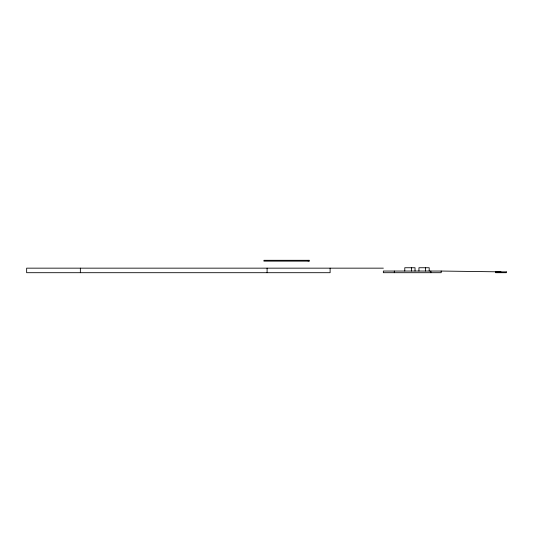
<?xml version="1.0" encoding="UTF-8"?>
<svg xmlns="http://www.w3.org/2000/svg" width="533" height="533" viewBox="0 0 533 533"><rect width="100%" height="100%" fill="white"/><g stroke="black" fill="none" stroke-linecap="round" stroke-linejoin="round"><path stroke-width="0.8" d="M309.506 260.304L263.922 260.304L263.922 261.13L309.506 261.13M383.347 268.159L26.65 268.159L26.65 272.696L330.114 272.696L330.114 268.159M441.197 271.044L383.347 271.044L383.347 272.696L441.197 272.696L441.197 271.044L500.98 271.87M430.857 271.044L430.857 272.696M429.192 271.044L429.192 267.739L418.945 267.739L418.945 271.044M425.554 267.739L425.554 271.044M415.027 271.044L415.027 267.739L404.78 267.739L404.78 271.044M411.396 267.739L411.396 271.044M394.32 271.044L394.32 272.696M308.181 260.304L308.181 261.13M267.093 268.159L267.093 272.696M80.356 268.159L80.356 272.696M506.35 271.87L495.603 271.87L495.603 272.696L506.35 272.696L506.35 271.87"/></g></svg>
